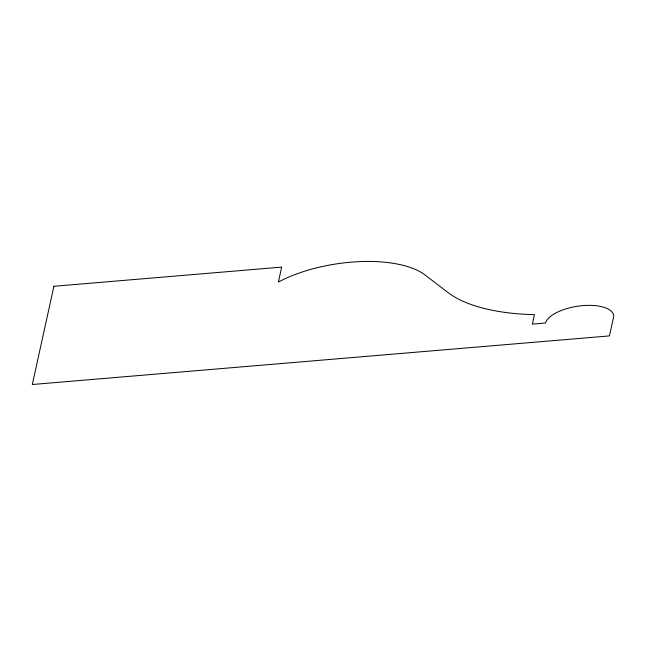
<?xml version="1.0" encoding="UTF-8"?>
<svg xmlns="http://www.w3.org/2000/svg" width="646" height="646" viewBox="0 0 646 646"><rect width="100%" height="100%" fill="white"/><g stroke="black" fill="none" stroke-linecap="round" stroke-linejoin="round"><path stroke-width="0.97" d="M53.917 286.283L32.3 384.507L609.436 335.912L613.7 316.54A34.569 14.503 -8.7 0 0 581.933 305.695A34.569 14.503 -8.7 0 0 545.507 323L532.361 324.106L534.444 314.65A151.64 63.607 -8.7 0 1 447.613 292.234L424.81 274.792A92.943 38.986 -8.7 0 0 278.378 282.06L281.664 267.105L53.917 286.283"/></g></svg>
